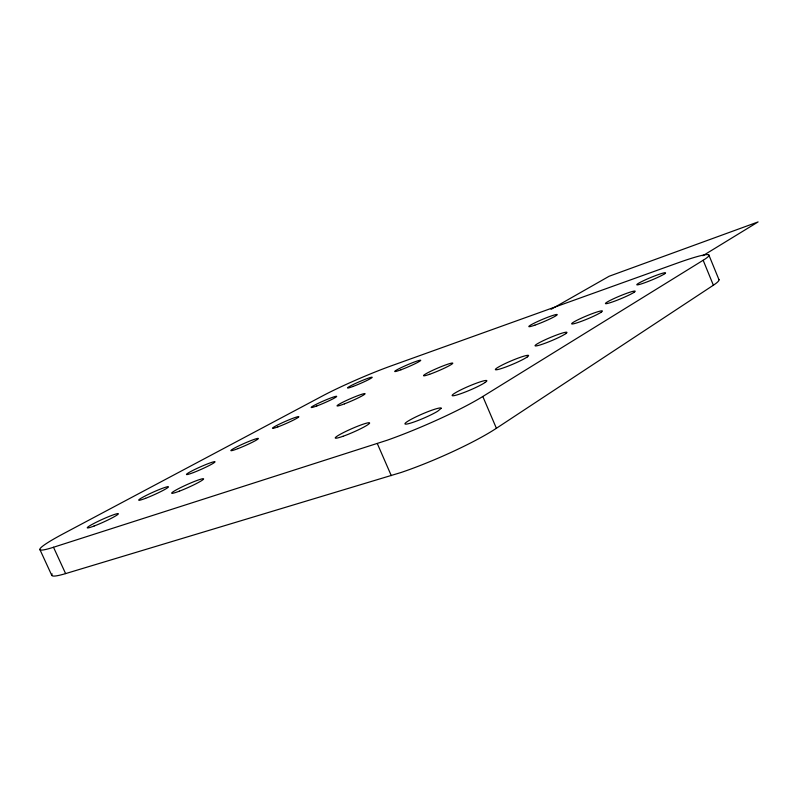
<?xml version="1.0" encoding="UTF-8"?>
<svg xmlns="http://www.w3.org/2000/svg" width="798" height="798" viewBox="0 0 798 798"><rect width="100%" height="100%" fill="white"/><g stroke="black" fill="none" stroke-linecap="round" stroke-linejoin="round"><path stroke-width="1.2" d="M52.159 573.902A68.299 7.042 -24.7 0 0 65.606 573.602L401.135 472.476A79.062 10.564 -23.5 0 0 496.396 428.287L713.372 285.225A62.094 6.454 -22.4 0 0 718.659 279.3M65.606 573.602L53.506 547.258L387.13 440.247A79.221 8.848 -23.4 0 0 482.81 396.486L703.158 260.268L713.372 285.225M702.819 255.759L758.1 221.924L609.153 276.248L551.099 309.305M39.9 549.543L51.75 575.308M377.304 443.558L391.279 475.638M482.81 396.486L496.396 428.287M708.943 255.19L718.978 279.719M703.158 260.268A62.194 5.396 -22.5 0 0 677.153 263.15L390.491 366.132A53.646 4.03 -23.4 0 0 322.801 395.788L63.72 533.533A68.419 5.895 -24.4 0 0 53.506 547.258M441.234 408.307L437.663 411.249A19.77 2.204 -23.4 0 1 419.838 419.798L417.045 420.885A19.77 2.204 -23.4 0 1 408.706 420.716L410.601 419.628A19.77 2.204 -23.4 0 1 423.429 413.494L426.232 412.337A19.77 2.204 -23.4 0 1 441.234 408.307M664.804 273.674L663.926 274.243A15.531 1.347 -22.5 0 1 650.929 280.357L648.664 281.265A15.531 1.347 -22.5 0 1 638.54 283.29L639.757 282.602A15.531 1.347 -22.5 0 1 649.153 278.183L651.387 277.255A15.531 1.347 -22.5 0 1 664.804 273.674M634.3 292.148L633.343 292.766A16.08 1.456 -22.6 0 1 619.717 299.19L617.383 300.128A16.08 1.456 -22.6 0 1 607.388 301.923L608.684 301.185A16.08 1.456 -22.6 0 1 618.53 296.547L620.834 295.589A16.08 1.456 -22.6 0 1 634.3 292.148M601.393 312.068L600.345 312.746A16.678 1.576 -22.7 0 1 586.051 319.509L583.637 320.467A16.678 1.576 -22.7 0 1 573.812 321.993L575.198 321.205A16.678 1.576 -22.7 0 1 585.533 316.327L587.917 315.34A16.678 1.576 -22.7 0 1 601.393 312.068M565.802 333.614L564.665 334.352A17.337 1.706 -22.8 0 1 549.613 341.494L547.119 342.482A17.337 1.706 -22.8 0 1 537.523 343.689L539.019 342.841A17.337 1.706 -22.8 0 1 549.882 337.694L552.366 336.666A17.337 1.706 -22.8 0 1 565.802 333.614M485.144 382.451L483.768 383.329A18.863 2.015 -23.2 0 1 466.97 391.359L464.276 392.416A18.863 2.015 -23.2 0 1 455.409 392.796L457.164 391.788A18.863 2.015 -23.2 0 1 469.264 386.023L471.947 384.915A18.863 2.015 -23.2 0 1 485.144 382.451M527.189 356.995L525.942 357.793A18.055 1.855 -23 0 1 510.062 365.354L507.468 366.382A18.055 1.855 -23 0 1 498.191 367.21L499.807 366.292A18.055 1.855 -23 0 1 511.259 360.846L513.842 359.778A18.055 1.855 -23 0 1 527.189 356.995M353.165 386.402A13.406 1.007 -23.4 0 0 372.187 377.354A13.406 1.007 -23.4 0 0 354.352 383.988A13.406 1.007 -23.4 0 0 353.165 386.402M316.736 405.983A13.875 1.067 -23.5 0 0 336.656 396.496A13.875 1.067 -23.5 0 0 318.522 403.199A13.875 1.067 -23.5 0 0 316.736 405.983M277.854 426.89A14.394 1.137 -23.7 0 0 298.751 416.925A14.394 1.137 -23.7 0 0 280.307 423.688A14.394 1.137 -23.7 0 0 277.854 426.89M179.46 491.129A17.466 1.556 -24.2 0 0 203.61 478.96A17.466 1.556 -24.2 0 0 179.919 487.967A17.466 1.556 -24.2 0 0 179.46 491.129M344.447 403.858A15.272 1.267 -23.5 0 0 365.065 393.703A15.272 1.267 -23.5 0 0 343.669 401.803A15.272 1.267 -23.5 0 0 344.447 403.858M343.04 436.277A18.713 1.895 -23.7 0 0 369.594 423.169A18.713 1.895 -23.7 0 0 344.756 431.947A18.713 1.895 -23.7 0 0 343.04 436.277M94.044 526.052A17.087 1.476 -24.4 0 0 118.333 513.902A17.087 1.476 -24.4 0 0 96.059 522.351A17.087 1.476 -24.4 0 0 94.044 526.052M238.063 448.576A14.963 1.207 -23.8 0 0 258.353 438.491A14.963 1.207 -23.8 0 0 237.565 446.501A14.963 1.207 -23.8 0 0 238.063 448.576M429.663 374.272A15.92 1.397 -23.2 0 0 452.725 363.369A15.92 1.397 -23.2 0 0 432.047 370.641A15.92 1.397 -23.2 0 0 429.663 374.272M193.515 472.536A15.591 1.287 -24 0 0 215.011 461.833A15.591 1.287 -24 0 0 193.744 469.992A15.591 1.287 -24 0 0 193.515 472.536M145.645 498.291A16.299 1.377 -24.2 0 0 168.458 486.9A16.299 1.377 -24.2 0 0 146.692 495.209A16.299 1.377 -24.2 0 0 145.645 498.291M534.869 325.165A15.441 1.317 -22.9 0 0 557.164 314.791A15.441 1.317 -22.9 0 0 536.884 321.863A15.441 1.317 -22.9 0 0 534.869 325.165M400.985 369.783A14.145 1.097 -23.3 0 0 420.716 360.357A14.145 1.097 -23.3 0 0 401.464 367.509A14.145 1.097 -23.3 0 0 400.985 369.783"/></g></svg>
